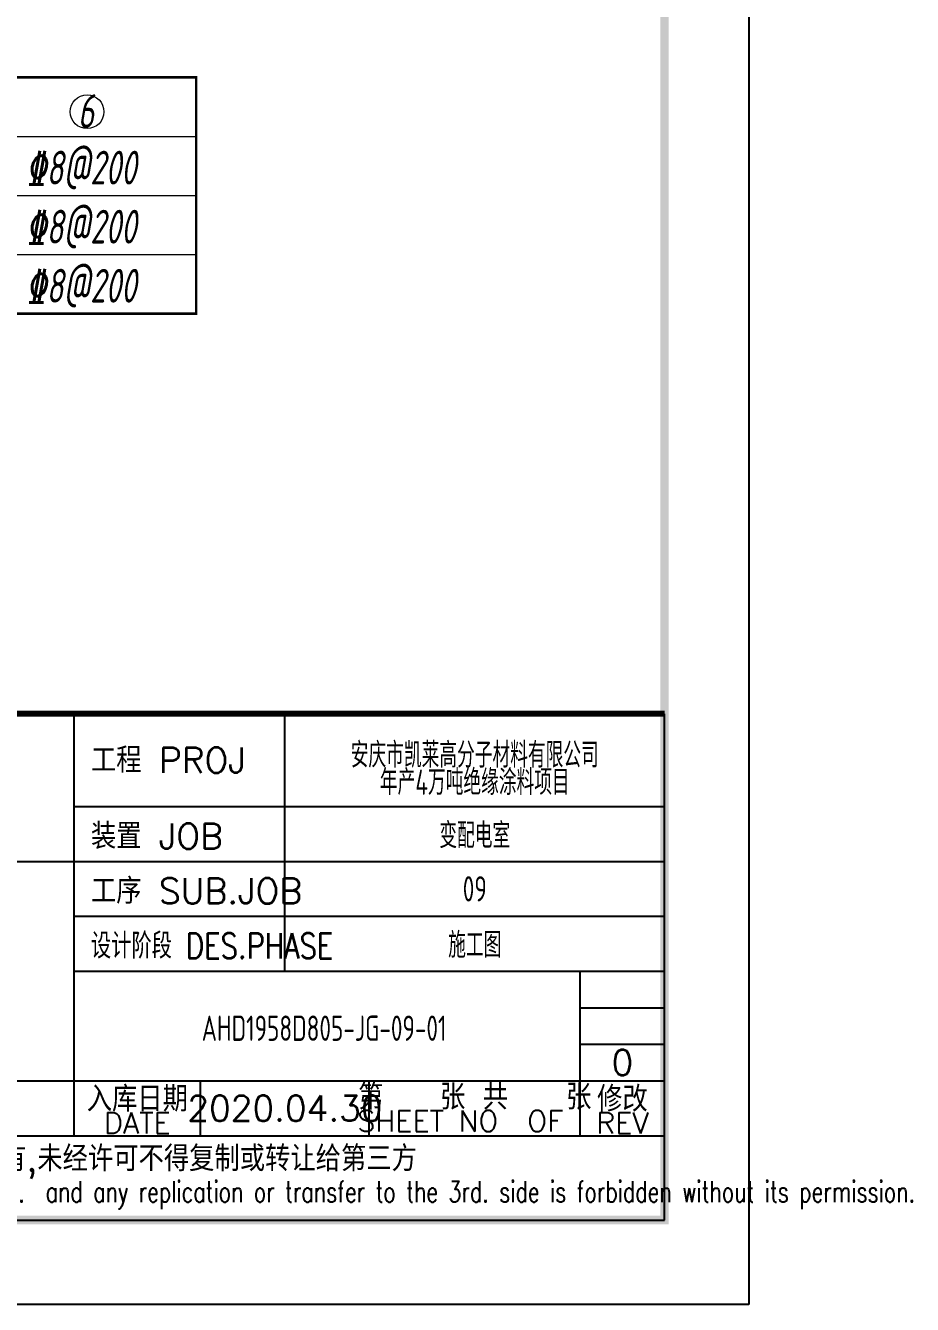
# Model space of a CAD drawing. Extents: x -14715 to 4269, y -24538 to -12228.
# Drawn here: x -13749.6 to -13644.5, y -24537.6 to -24386 of the extents above; entities that cross this region are included whole.
import ezdxf
from ezdxf.enums import TextEntityAlignment as Align

# ---------------------------------------------------------------- set-up
doc = ezdxf.new("R2010")
doc.units = 0
doc.header["$LTSCALE"] = 2000
doc.header["$MEASUREMENT"] = 0
doc.layers.get('0').update_dxf_attribs({"linetype": 'CONTINUOUS'})
doc.layers.add('AXIS', color=75, linetype='CONTINUOUS')
doc.layers.add('SM001', color=7, linetype='CONTINUOUS', lineweight=15)
doc.styles.add('ECEC_TQ', font='txt_l.shx', dxfattribs={"bigfont": 'hztxt_l.shx'})
doc.styles.add('SM001', font='tssdeng.shx', dxfattribs={"width": 0.7, "bigfont": 'tssdchn.shx'})
doc.styles.add('TSSD_Rein', font='Tssdeng.shx', dxfattribs={"width": 0.7, "bigfont": 'hztxt.shx'})

msp = doc.modelspace()

# ---------------------------------------------------------------- linework, layer by layer
at = {"color": 0}
msp.add_line((-13663.843, -23943.563), (-13663.843, -24537.563), dxfattribs=at)
for p, q in [((-13743.843, -24517.563), (-13743.843, -24467.563)), ((-13718.843, -24498.063), (-13718.843, -24467.563)), ((-13673.843, -24527.563), (-13673.843, -24467.563)), ((-13743.843, -24478.563), (-13673.843, -24478.563)), ((-13853.843, -24485.063), (-13743.843, -24485.063)), ((-13743.843, -24485.063), (-13673.843, -24485.063)), ((-13743.843, -24491.563), (-13673.843, -24491.563)), ((-13743.843, -24498.063), (-13673.843, -24498.063)), ((-13683.843, -24517.563), (-13683.843, -24498.063)), ((-13683.843, -24502.396), (-13673.843, -24502.396)), ((-13683.843, -24506.729), (-13673.843, -24506.729)), ((-13798.843, -24511.063), (-13673.843, -24511.063)), ((-13728.843, -24517.563), (-13728.843, -24511.063)), ((-13708.843, -24517.563), (-13708.843, -24511.063)), ((-13853.843, -24517.563), (-13673.843, -24517.563)), ((-13853.843, -24527.563), (-13673.843, -24527.563)), ((-13663.843, -24537.563), (-14715.093, -24537.563))]:
    msp.add_line(p, q)
at = {"color": 0, "const_width": 1}
msp.add_lwpolyline([(-13673.843, -24527.563), (-14690.093, -24527.563), (-14690.093, -23953.563), (-13673.843, -23953.563)], close=True, dxfattribs=at)
at = {"const_width": 0.7}
msp.add_lwpolyline([(-13673.843, -24467.563), (-13853.843, -24467.563)], dxfattribs=at)
at = {"layer": 'SM001', "const_width": 0.3}
msp.add_lwpolyline([(-13869.374, -24392.136), (-13729.374, -24392.136), (-13729.374, -24420.136), (-13869.374, -24420.136)], close=True, dxfattribs=at)
at = {"layer": 'SM001'}
for points in [[(-13869.374, -24399.136), (-13729.374, -24399.136)], [(-13869.374, -24406.136), (-13729.374, -24406.136)], [(-13869.374, -24413.136), (-13729.374, -24413.136)]]:
    msp.add_lwpolyline(points, dxfattribs=at)
msp.add_circle((-13742.299, -24396.216), 2, dxfattribs=at)

# ---------------------------------------------------------------- texts
at = {"style": 'ECEC_TQ'}
for s, p in [('工程 PROJ', (-13741.843, -24474.563)), ('装置 JOB', (-13741.843, -24483.563)), ('工序 SUB.JOB', (-13741.843, -24490.063))]:
    msp.add_text(s, height=3, dxfattribs=at).set_placement(p)
at = {"style": 'ECEC_TQ', "width": 0.8}
msp.add_text('设计阶段 DES.PHASE', height=3, dxfattribs=at).set_placement((-13741.843, -24496.563))
at = {"style": 'ECEC_TQ'}
for s, height, p in [('入库日期', 3, (-13736.343, -24513.063)), ('第   张 共   张', 3, (-13696.343, -24512.813)), ('修改', 3, (-13678.843, -24513.063)), ('SHEET NO  OF  ', 2.5, (-13696.343, -24515.813)), ('DATE', 2.5, (-13736.343, -24516.063)), ('REV', 2.5, (-13678.843, -24516.063)), ('本文件专有权属安徽华东化工医药工程有限责任公司所有,未经许可不得复制或转让给第三方', 3, (-13763.843, -24520.563))]:
    msp.add_text(s, height=height, dxfattribs=at).set_placement(p, align=Align.MIDDLE)
at = {"style": 'ECEC_TQ', "width": 0.72}
msp.add_text('The proprietary right of this document belongs to Anhui Huadong Chemical And Medical Engineering  Co.,Ltd.  and any replication or transfer to the 3rd. side is forbidden without its permission. ', height=2.5, dxfattribs=at).set_placement((-13763.843, -24524.563), align=Align.MIDDLE)
at = {"style": 'ECEC_TQ'}
for tag, text, p in [('0', '0', (-13678.843, -24508.896)), ('2020.04.30', ' ', (-13718.843, -24514.313))]:
    msp.add_attdef(tag, text=text, height=3, dxfattribs=at).set_placement(p, align=Align.MIDDLE)
at = {"layer": 'AXIS', "style": 'TSSD_Rein', "width": 0.7}
for s, p in [('安庆市凯莱高分子材料有限公司', (-13696.343, -24472.287)), ('年产4万吨绝缘涂料项目', (-13696.343, -24475.517)), ('变配电室', (-13696.343, -24481.813)), ('09', (-13696.343, -24488.313)), ('施工图', (-13696.343, -24494.813)), ('AHD1958D805-JG-09-01', (-13714.203, -24504.826))]:
    msp.add_text(s, height=3, dxfattribs=at).set_placement(p, align=Align.MIDDLE)
at = {"layer": 'SM001', "style": 'SM001', "oblique": 10, "width": 0.7}
for s, p in [('6', (-13743.398, -24398.136)), ('%%1328@200', (-13749.52, -24404.836)), ('%%1328@200', (-13749.52, -24411.836)), ('%%1328@200', (-13749.52, -24418.836))]:
    msp.add_text(s, height=4, dxfattribs=at).set_placement(p)

doc.saveas('drawing.dxf')
